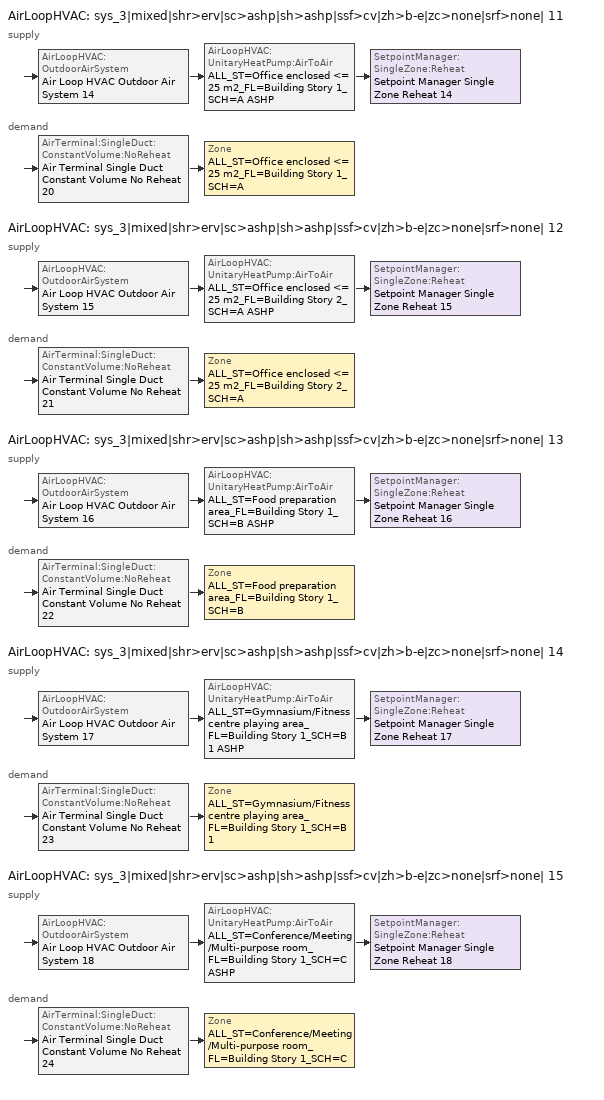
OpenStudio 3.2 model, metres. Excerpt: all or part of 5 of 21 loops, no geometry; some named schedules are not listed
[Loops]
AirLoopHVAC 'sys_3|mixed|shr>erv|sc>ashp|sh>ashp|ssf>cv|zh>b-e|zc>none|srf>none| 11'
 supply: AirLoopHVAC:OutdoorAirSystem 'Air Loop HVAC Outdoor Air System 14' > AirLoopHVAC:UnitaryHeatPump:AirToAir 'ALL_ST=Office enclosed <= 25 m2_FL=Building Story 1_SCH=A ASHP' > SetpointManager:SingleZone:Reheat 'Setpoint Manager Single Zone Reheat 14'
 demand: AirTerminal:SingleDuct:ConstantVolume:NoReheat 'Air Terminal Single Duct Constant Volume No Reheat 20' > Zone 'ALL_ST=Office enclosed <= 25 m2_FL=Building Story 1_SCH=A'
AirLoopHVAC 'sys_3|mixed|shr>erv|sc>ashp|sh>ashp|ssf>cv|zh>b-e|zc>none|srf>none| 12'
 supply: AirLoopHVAC:OutdoorAirSystem 'Air Loop HVAC Outdoor Air System 15' > AirLoopHVAC:UnitaryHeatPump:AirToAir 'ALL_ST=Office enclosed <= 25 m2_FL=Building Story 2_SCH=A ASHP' > SetpointManager:SingleZone:Reheat 'Setpoint Manager Single Zone Reheat 15'
 demand: AirTerminal:SingleDuct:ConstantVolume:NoReheat 'Air Terminal Single Duct Constant Volume No Reheat 21' > Zone 'ALL_ST=Office enclosed <= 25 m2_FL=Building Story 2_SCH=A'
AirLoopHVAC 'sys_3|mixed|shr>erv|sc>ashp|sh>ashp|ssf>cv|zh>b-e|zc>none|srf>none| 13'
 supply: AirLoopHVAC:OutdoorAirSystem 'Air Loop HVAC Outdoor Air System 16' > AirLoopHVAC:UnitaryHeatPump:AirToAir 'ALL_ST=Food preparation area_FL=Building Story 1_SCH=B ASHP' > SetpointManager:SingleZone:Reheat 'Setpoint Manager Single Zone Reheat 16'
 demand: AirTerminal:SingleDuct:ConstantVolume:NoReheat 'Air Terminal Single Duct Constant Volume No Reheat 22' > Zone 'ALL_ST=Food preparation area_FL=Building Story 1_SCH=B'
AirLoopHVAC 'sys_3|mixed|shr>erv|sc>ashp|sh>ashp|ssf>cv|zh>b-e|zc>none|srf>none| 14'
 supply: AirLoopHVAC:OutdoorAirSystem 'Air Loop HVAC Outdoor Air System 17' > AirLoopHVAC:UnitaryHeatPump:AirToAir 'ALL_ST=Gymnasium/Fitness centre playing area_FL=Building Story 1_SCH=B 1 ASHP' > SetpointManager:SingleZone:Reheat 'Setpoint Manager Single Zone Reheat 17'
 demand: AirTerminal:SingleDuct:ConstantVolume:NoReheat 'Air Terminal Single Duct Constant Volume No Reheat 23' > Zone 'ALL_ST=Gymnasium/Fitness centre playing area_FL=Building Story 1_SCH=B 1'
AirLoopHVAC 'sys_3|mixed|shr>erv|sc>ashp|sh>ashp|ssf>cv|zh>b-e|zc>none|srf>none| 15'
 supply: AirLoopHVAC:OutdoorAirSystem 'Air Loop HVAC Outdoor Air System 18' > AirLoopHVAC:UnitaryHeatPump:AirToAir 'ALL_ST=Conference/Meeting/Multi-purpose room_FL=Building Story 1_SCH=C ASHP' > SetpointManager:SingleZone:Reheat 'Setpoint Manager Single Zone Reheat 18'
 demand: AirTerminal:SingleDuct:ConstantVolume:NoReheat 'Air Terminal Single Duct Constant Volume No Reheat 24' > Zone 'ALL_ST=Conference/Meeting/Multi-purpose room_FL=Building Story 1_SCH=C'
[Sizing:Zone] Zone Cooling Design Supply Air Temperature Input Method=TemperatureDifference; Zone Cooling Design Supply Air Temperature {C}=14; Zone Cooling Design Supply Air Temperature Difference {deltaC}=11; Zone Heating Design Supply Air Temperature Input Method=TemperatureDifference; Zone Heating Design Supply Air Temperature {C}=40; Zone Heating Design Supply Air Temperature Difference {deltaC}=21; Zone Cooling Design Supply Air Humidity Ratio {kg-H2O/kg-air}=0.0085; Zone Heating Design Supply Air Humidity Ratio {kg-H2O/kg-air}=0.008; Zone Heating Sizing Factor=1.3; Zone Cooling Sizing Factor=1; Cooling Design Air Flow Method=DesignDay; Heating Design Air Flow Method=DesignDay; Account for Dedicated Outdoor Air System=No; Dedicated Outdoor Air System Control Strategy=NeutralSupplyAir; Dedicated Outdoor Air Low Setpoint Temperature for Design {C}=autosize; Dedicated Outdoor Air High Setpoint Temperature for Design {C}=autosize
ALL_ST=Office enclosed <= 25 m2_FL=Building Story 1_SCH=A; ALL_ST=Office enclosed <= 25 m2_FL=Building Story 2_SCH=A; ALL_ST=Food preparation area_FL=Building Story 1_SCH=B; ALL_ST=Gymnasium/Fitness centre playing area_FL=Building Story 1_SCH=B 1; ALL_ST=Conference/Meeting/Multi-purpose room_FL=Building Story 1_SCH=C
[Zone equipment]
ALL_ST=Office enclosed <= 25 m2_FL=Building Story 1_SCH=A: Zone HVAC Baseboard Convective Electric 20, Air Terminal Single Duct Constant Volume No Reheat 20
ALL_ST=Office enclosed <= 25 m2_FL=Building Story 2_SCH=A: Zone HVAC Baseboard Convective Electric 21, Air Terminal Single Duct Constant Volume No Reheat 21
ALL_ST=Food preparation area_FL=Building Story 1_SCH=B: Zone HVAC Baseboard Convective Electric 22, Air Terminal Single Duct Constant Volume No Reheat 22
ALL_ST=Gymnasium/Fitness centre playing area_FL=Building Story 1_SCH=B 1: Zone HVAC Baseboard Convective Electric 23, Air Terminal Single Duct Constant Volume No Reheat 23
ALL_ST=Conference/Meeting/Multi-purpose room_FL=Building Story 1_SCH=C: Zone HVAC Baseboard Convective Electric 24, Air Terminal Single Duct Constant Volume No Reheat 24
[AirLoopHVAC] Design Supply Air Flow Rate {m3/s}=autosize; Design Return Air Flow Fraction of Supply Air Flow=1
Name | Availability Schedule
sys_3|mixed|shr>erv|sc>ashp|sh>ashp|ssf>cv|zh>b-e|zc>none|srf>none| 11 | sys_3|mixed|shr>none|sc>ashp|sh>ashp|ssf>cv|zh>b-e|zc>none|srf>none| 11 Occ Sch
sys_3|mixed|shr>erv|sc>ashp|sh>ashp|ssf>cv|zh>b-e|zc>none|srf>none| 12 | sys_3|mixed|shr>none|sc>ashp|sh>ashp|ssf>cv|zh>b-e|zc>none|srf>none| 12 Occ Sch
sys_3|mixed|shr>erv|sc>ashp|sh>ashp|ssf>cv|zh>b-e|zc>none|srf>none| 13 | sys_3|mixed|shr>none|sc>ashp|sh>ashp|ssf>cv|zh>b-e|zc>none|srf>none| 13 Occ Sch
sys_3|mixed|shr>erv|sc>ashp|sh>ashp|ssf>cv|zh>b-e|zc>none|srf>none| 14 | sys_3|mixed|shr>none|sc>ashp|sh>ashp|ssf>cv|zh>b-e|zc>none|srf>none| 14 Occ Sch
sys_3|mixed|shr>erv|sc>ashp|sh>ashp|ssf>cv|zh>b-e|zc>none|srf>none| 15 | sys_3|mixed|shr>none|sc>ashp|sh>ashp|ssf>cv|zh>b-e|zc>none|srf>none| 15 Occ Sch
[Sizing:System] Type of Load to Size On=Sensible; Design Outdoor Air Flow Rate {m3/s}=Autosize; Central Heating Maximum System Air Flow Ratio=1; Preheat Design Temperature {C}=7; Preheat Design Humidity Ratio {kg-H2O/kg-Air}=0.008; Precool Design Temperature {C}=13; Precool Design Humidity Ratio {kg-H2O/kg-Air}=0.008; Central Cooling Design Supply Air Temperature {C}=13; Central Heating Design Supply Air Temperature {C}=43; Sizing Option=NonCoincident; 100% Outdoor Air in Cooling=No; 100% Outdoor Air in Heating=No; Central Cooling Design Supply Air Humidity Ratio {kg-H2O/kg-Air}=0.0085; Central Heating Design Supply Air Humidity Ratio {kg-H2O/kg-Air}=0.008; Cooling Design Air Flow Method=DesignDay; Cooling Design Air Flow Rate {m3/s}=0; Heating Design Air Flow Method=DesignDay; Heating Design Air Flow Rate {m3/s}=0; System Outdoor Air Method=ZoneSum; Zone Maximum Outdoor Air Fraction=1; Cooling Supply Air Flow Rate Per Floor Area {m3/s-m2}=0.00996765; Cooling Fraction of Autosized Cooling Supply Air Flow Rate=1; Cooling Supply Air Flow Rate Per Unit Cooling Capacity {m3/s-W}=3.94755e-05; Heating Supply Air Flow Rate Per Floor Area {m3/s-m2}=0.00996765; Heating Fraction of Autosized Heating Supply Air Flow Rate=1; Heating Fraction of Autosized Cooling Supply Air Flow Rate=1; Heating Supply Air Flow Rate Per Unit Heating Capacity {m3/s-W}=3.15882e-05; Cooling Design Capacity Method=CoolingDesignCapacity; Cooling Design Capacity {W}=autosize; Cooling Design Capacity Per Floor Area {W/m2}=234.7; Fraction of Autosized Cooling Design Capacity=1; Heating Design Capacity Method=HeatingDesignCapacity; Heating Design Capacity {W}=autosize; Heating Design Capacity Per Floor Area {W/m2}=157; Fraction of Autosized Heating Design Capacity=1; Central Cooling Capacity Control Method=OnOff
sys_3|mixed|shr>erv|sc>ashp|sh>ashp|ssf>cv|zh>b-e|zc>none|srf>none| 11; sys_3|mixed|shr>erv|sc>ashp|sh>ashp|ssf>cv|zh>b-e|zc>none|srf>none| 12; sys_3|mixed|shr>erv|sc>ashp|sh>ashp|ssf>cv|zh>b-e|zc>none|srf>none| 13; sys_3|mixed|shr>erv|sc>ashp|sh>ashp|ssf>cv|zh>b-e|zc>none|srf>none| 14; sys_3|mixed|shr>erv|sc>ashp|sh>ashp|ssf>cv|zh>b-e|zc>none|srf>none| 15
[Fan:OnOff] Availability Schedule=Always On Discrete; Fan Total Efficiency=0.39975; Maximum Flow Rate {m3/s}=autosize; Motor Efficiency=0.615; Motor In Airstream Fraction=1
Name | Pressure Rise {Pa} | Fan Power Ratio Function of Speed Ratio Curve | Fan Efficiency Ratio Function of Speed Ratio Curve
Fan On Off 14 | 622.722 | Fan On Off Power Curve 13 | Fan On Off Efficiency Curve 13
Fan On Off 15 | 622.722 | Fan On Off Power Curve 14 | Fan On Off Efficiency Curve 14
Fan On Off 16 | 622.722 | Fan On Off Power Curve 15 | Fan On Off Efficiency Curve 15
Fan On Off 17 | 1110.94 | Fan On Off Power Curve 16 | Fan On Off Efficiency Curve 16
Fan On Off 18 | 622.722 | Fan On Off Power Curve 17 | Fan On Off Efficiency Curve 17
[Coil:Cooling:DX:SingleSpeed] Availability Schedule=Always On Discrete; Rated Total Cooling Capacity {W}=autosize; Rated Sensible Heat Ratio=autosize; Rated Air Flow Rate {m3/s}=autosize; Rated Evaporator Fan Power Per Volume Flow Rate {W/(m3/s)}=773.3; Total Cooling Capacity Function of Temperature Curve=DXCOOL-NECB2011-REF-CAPFT; Total Cooling Capacity Function of Flow Fraction Curve=DXCOOL-NECB2011-REF-CAPFFLOW; Energy Input Ratio Function of Temperature Curve=DXCOOL-NECB2011-REF-COOLEIRFT; Energy Input Ratio Function of Flow Fraction Curve=DXCOOL-NECB2011-REF-COOLEIRFFLOW; Part Load Fraction Correlation Curve=DXCOOL-NECB2011-REF-COOLPLFFPLR; Minimum Outdoor Dry-Bulb Temperature for Compressor Operation {C}=-25; Condenser Type=AirCooled; Evaporative Condenser Effectiveness=0; Evaporative Condenser Air Flow Rate {m3/s}=Autosize; Evaporative Condenser Pump Rated Power Consumption {W}=Autosize; Crankcase Heater Capacity {W}=0; Maximum Outdoor Dry-Bulb Temperature for Crankcase Heater Operation {C}=0; Basin Heater Capacity {W/K}=0; Basin Heater Setpoint Temperature {C}=10
Name | Rated COP {W/W}
CoilCoolingDXSingleSpeed_ashp 13 68kBtu/hr 10.8EER; CoilCoolingDXSingleSpeed_ashp 14 133kBtu/hr 10.8EER; CoilCoolingDXSingleSpeed_ashp 17 134kBtu/hr 10.8EER | 3.73224
CoilCoolingDXSingleSpeed_ashp 15 32kBtu/hr 10.0EER | 3.46588
CoilCoolingDXSingleSpeed_ashp 16 340kBtu/hr 9.3EER | 3.23281
[Coil:Heating:DX:SingleSpeed] Availability Schedule=Always On Discrete; Rated Air Flow Rate {m3/s}=Autosize; Rated Supply Fan Power Per Volume Flow Rate {W/(m3/s)}=773.3; Total Heating Capacity Function of Temperature Curve=DXHEAT-NECB2011-REF-CAPFT; Total Heating Capacity Function of Flow Fraction Curve=DXHEAT-NECB2011-REF-CAPFFLOW; Energy Input Ratio Function of Temperature Curve=DXHEAT-NECB2011-REF-EIRFT; Energy Input Ratio Function of Flow Fraction Curve=DXHEAT-NECB2011-REF-EIRFFLOW; Part Load Fraction Correlation Curve=DXHEAT-NECB2011-REF-PLFFPLR; Minimum Outdoor Dry-Bulb Temperature for Compressor Operation {C}=-10; Defrost Strategy=Resistive; Defrost Control=Timed; Defrost Time Period Fraction=0.166667; Resistive Defrost Heater Capacity {W}=2000
Name | Rated Total Heating Capacity {W} | Rated COP {W/W}
CoilHeatingDXSingleSpeed_ashp 13 49 Clg kBtu/hr 3.1COPH | 14347.3 | 3.31466
CoilHeatingDXSingleSpeed_ashp 14 97 Clg kBtu/hr 3.3COPH | 28309.6 | 3.55178
CoilHeatingDXSingleSpeed_ashp 15 23 Clg kBtu/hr 3.1COPH | 6807.53 | 3.30286
CoilHeatingDXSingleSpeed_ashp 16 246 Clg kBtu/hr 3.2COPH | 72222.3 | 3.51511
CoilHeatingDXSingleSpeed_ashp 17 97 Clg kBtu/hr 3.3COPH | 28508.8 | 3.55211
[Controller:OutdoorAir] Minimum Outdoor Air Flow Rate {m3/s}=autosize; Maximum Outdoor Air Flow Rate {m3/s}=Autosize; Economizer Control Action Type=ModulateFlow; Lockout Type=NoLockout; Minimum Limit Type=FixedMinimum; High Humidity Control=No; Heat Recovery Bypass Control Type=BypassWhenOAFlowGreaterThanMinimum
Name | Economizer Control Type | Economizer Maximum Limit Dry-Bulb Temperature {C} | Economizer Maximum Limit Enthalpy {J/kg} | Economizer Minimum Limit Dry-Bulb Temperature {C} | Minimum Outdoor Air Schedule | Controller Mechanical Ventilation
Controller Outdoor Air 14 | NoEconomizer | 28 | 64000 | -100 | sys_3|mixed|shr>none|sc>ashp|sh>ashp|ssf>cv|zh>b-e|zc>none|srf>none| 11 Occ Sch | Controller Mechanical Ventilation 14
Controller Outdoor Air 15 | DifferentialEnthalpy |  |  |  | sys_3|mixed|shr>none|sc>ashp|sh>ashp|ssf>cv|zh>b-e|zc>none|srf>none| 12 Occ Sch | Controller Mechanical Ventilation 15
Controller Outdoor Air 16 | NoEconomizer | 28 | 64000 | -100 | sys_3|mixed|shr>none|sc>ashp|sh>ashp|ssf>cv|zh>b-e|zc>none|srf>none| 13 Occ Sch | Controller Mechanical Ventilation 16
Controller Outdoor Air 17 | DifferentialEnthalpy |  |  |  | sys_3|mixed|shr>none|sc>ashp|sh>ashp|ssf>cv|zh>b-e|zc>none|srf>none| 14 Occ Sch | Controller Mechanical Ventilation 17
Controller Outdoor Air 18 | DifferentialEnthalpy |  |  |  | sys_3|mixed|shr>none|sc>ashp|sh>ashp|ssf>cv|zh>b-e|zc>none|srf>none| 15 Occ Sch | Controller Mechanical Ventilation 18
[Controller:MechanicalVentilation] Availability Schedule=Always On Discrete; System Outdoor Air Method=ZoneSum
Controller Mechanical Ventilation 14; Controller Mechanical Ventilation 15; Controller Mechanical Ventilation 16; Controller Mechanical Ventilation 17; Controller Mechanical Ventilation 18
[AirLoopHVAC:OutdoorAirSystem]
Name | Controller
Air Loop HVAC Outdoor Air System 14 | Controller Outdoor Air 14
Air Loop HVAC Outdoor Air System 15 | Controller Outdoor Air 15
Air Loop HVAC Outdoor Air System 16 | Controller Outdoor Air 16
Air Loop HVAC Outdoor Air System 17 | Controller Outdoor Air 17
Air Loop HVAC Outdoor Air System 18 | Controller Outdoor Air 18
[Coil:Heating:Gas] Availability Schedule=Always On Discrete; Nominal Capacity {W}=AutoSize; Parasitic Electric Load {W}=0; Part Load Fraction Correlation Curve=FURNACE-EFFPLR-NECB2011; Parasitic Gas Load {W}=0
Name | Gas Burner Efficiency
Coil Heating Gas 14; Coil Heating Gas 15; Coil Heating Gas 16 | 0.924
Coil Heating Gas 17; Coil Heating Gas 18 | 0.81
[AirLoopHVAC:UnitaryHeatPump:AirToAir] Availability Schedule=Always On Discrete; Supply Air Flow Rate During Cooling Operation {m3/s}=Autosize; Supply Air Flow Rate During Heating Operation {m3/s}=Autosize; Maximum Supply Air Temperature from Supplemental Heater {C}=Autosize
Name | Controlling Zone or Thermostat Location | Supply Air Fan | Heating Coil | Cooling Coil | Supplemental Heating Coil | Supply Air Fan Operating Mode Schedule
ALL_ST=Office enclosed <= 25 m2_FL=Building Story 1_SCH=A ASHP | ALL_ST=Office enclosed <= 25 m2_FL=Building Story 1_SCH=A | Fan On Off 14 | CoilHeatingDXSingleSpeed_ashp 13 49 Clg kBtu/hr 3.1COPH | CoilCoolingDXSingleSpeed_ashp 13 68kBtu/hr 10.8EER | Coil Heating Gas 14 | sys_3|mixed|shr>none|sc>ashp|sh>ashp|ssf>cv|zh>b-e|zc>none|srf>none| 11 Occ Sch
ALL_ST=Office enclosed <= 25 m2_FL=Building Story 2_SCH=A ASHP | ALL_ST=Office enclosed <= 25 m2_FL=Building Story 2_SCH=A | Fan On Off 15 | CoilHeatingDXSingleSpeed_ashp 14 97 Clg kBtu/hr 3.3COPH | CoilCoolingDXSingleSpeed_ashp 14 133kBtu/hr 10.8EER | Coil Heating Gas 15 | sys_3|mixed|shr>none|sc>ashp|sh>ashp|ssf>cv|zh>b-e|zc>none|srf>none| 12 Occ Sch
ALL_ST=Food preparation area_FL=Building Story 1_SCH=B ASHP | ALL_ST=Food preparation area_FL=Building Story 1_SCH=B | Fan On Off 16 | CoilHeatingDXSingleSpeed_ashp 15 23 Clg kBtu/hr 3.1COPH | CoilCoolingDXSingleSpeed_ashp 15 32kBtu/hr 10.0EER | Coil Heating Gas 16 | sys_3|mixed|shr>none|sc>ashp|sh>ashp|ssf>cv|zh>b-e|zc>none|srf>none| 13 Occ Sch
ALL_ST=Gymnasium/Fitness centre playing area_FL=Building Story 1_SCH=B 1 ASHP | ALL_ST=Gymnasium/Fitness centre playing area_FL=Building Story 1_SCH=B 1 | Fan On Off 17 | CoilHeatingDXSingleSpeed_ashp 16 246 Clg kBtu/hr 3.2COPH | CoilCoolingDXSingleSpeed_ashp 16 340kBtu/hr 9.3EER | Coil Heating Gas 17 | sys_3|mixed|shr>none|sc>ashp|sh>ashp|ssf>cv|zh>b-e|zc>none|srf>none| 14 Occ Sch
ALL_ST=Conference/Meeting/Multi-purpose room_FL=Building Story 1_SCH=C ASHP | ALL_ST=Conference/Meeting/Multi-purpose room_FL=Building Story 1_SCH=C | Fan On Off 18 | CoilHeatingDXSingleSpeed_ashp 17 97 Clg kBtu/hr 3.3COPH | CoilCoolingDXSingleSpeed_ashp 17 134kBtu/hr 10.8EER | Coil Heating Gas 18 | sys_3|mixed|shr>none|sc>ashp|sh>ashp|ssf>cv|zh>b-e|zc>none|srf>none| 15 Occ Sch
[SetpointManager:SingleZone:Reheat] Minimum Supply Air Temperature {C}=13; Maximum Supply Air Temperature {C}=43
Name | Control Zone
Setpoint Manager Single Zone Reheat 14 | ALL_ST=Office enclosed <= 25 m2_FL=Building Story 1_SCH=A
Setpoint Manager Single Zone Reheat 15 | ALL_ST=Office enclosed <= 25 m2_FL=Building Story 2_SCH=A
Setpoint Manager Single Zone Reheat 16 | ALL_ST=Food preparation area_FL=Building Story 1_SCH=B
Setpoint Manager Single Zone Reheat 17 | ALL_ST=Gymnasium/Fitness centre playing area_FL=Building Story 1_SCH=B 1
Setpoint Manager Single Zone Reheat 18 | ALL_ST=Conference/Meeting/Multi-purpose room_FL=Building Story 1_SCH=C
[ZoneHVAC:Baseboard:Convective:Electric] Availability Schedule=Always On Discrete; Nominal Capacity {W}=autosize; Efficiency=1
Zone HVAC Baseboard Convective Electric 20; Zone HVAC Baseboard Convective Electric 21; Zone HVAC Baseboard Convective Electric 22; Zone HVAC Baseboard Convective Electric 23; Zone HVAC Baseboard Convective Electric 24
[AirTerminal:SingleDuct:ConstantVolume:NoReheat] Availability Schedule=Always On Discrete; Maximum Air Flow Rate {m3/s}=AutoSize
Air Terminal Single Duct Constant Volume No Reheat 20; Air Terminal Single Duct Constant Volume No Reheat 21; Air Terminal Single Duct Constant Volume No Reheat 22; Air Terminal Single Duct Constant Volume No Reheat 23; Air Terminal Single Duct Constant Volume No Reheat 24
[Schedule:Ruleset]
Name | Default Day Schedule | Summer Design Day Schedule | Winter Design Day Schedule
sys_3|mixed|shr>none|sc>ashp|sh>ashp|ssf>cv|zh>b-e|zc>none|srf>none| 11 Occ Sch | sys_3|mixed|shr>none|sc>ashp|sh>ashp|ssf>cv|zh>b-e|zc>none|srf>none| 11 Occ Sch Default | sys_3|mixed|shr>none|sc>ashp|sh>ashp|ssf>cv|zh>b-e|zc>none|srf>none| 11 Occ Sch Summer Design Day | sys_3|mixed|shr>none|sc>ashp|sh>ashp|ssf>cv|zh>b-e|zc>none|srf>none| 11 Occ Sch Winter Design Day
sys_3|mixed|shr>none|sc>ashp|sh>ashp|ssf>cv|zh>b-e|zc>none|srf>none| 12 Occ Sch | sys_3|mixed|shr>none|sc>ashp|sh>ashp|ssf>cv|zh>b-e|zc>none|srf>none| 12 Occ Sch Default | sys_3|mixed|shr>none|sc>ashp|sh>ashp|ssf>cv|zh>b-e|zc>none|srf>none| 12 Occ Sch Summer Design Day | sys_3|mixed|shr>none|sc>ashp|sh>ashp|ssf>cv|zh>b-e|zc>none|srf>none| 12 Occ Sch Winter Design Day
sys_3|mixed|shr>none|sc>ashp|sh>ashp|ssf>cv|zh>b-e|zc>none|srf>none| 13 Occ Sch | sys_3|mixed|shr>none|sc>ashp|sh>ashp|ssf>cv|zh>b-e|zc>none|srf>none| 13 Occ Sch Default | sys_3|mixed|shr>none|sc>ashp|sh>ashp|ssf>cv|zh>b-e|zc>none|srf>none| 13 Occ Sch Summer Design Day | sys_3|mixed|shr>none|sc>ashp|sh>ashp|ssf>cv|zh>b-e|zc>none|srf>none| 13 Occ Sch Winter Design Day
sys_3|mixed|shr>none|sc>ashp|sh>ashp|ssf>cv|zh>b-e|zc>none|srf>none| 14 Occ Sch | sys_3|mixed|shr>none|sc>ashp|sh>ashp|ssf>cv|zh>b-e|zc>none|srf>none| 14 Occ Sch Default | sys_3|mixed|shr>none|sc>ashp|sh>ashp|ssf>cv|zh>b-e|zc>none|srf>none| 14 Occ Sch Summer Design Day | sys_3|mixed|shr>none|sc>ashp|sh>ashp|ssf>cv|zh>b-e|zc>none|srf>none| 14 Occ Sch Winter Design Day
sys_3|mixed|shr>none|sc>ashp|sh>ashp|ssf>cv|zh>b-e|zc>none|srf>none| 15 Occ Sch | sys_3|mixed|shr>none|sc>ashp|sh>ashp|ssf>cv|zh>b-e|zc>none|srf>none| 15 Occ Sch Default | sys_3|mixed|shr>none|sc>ashp|sh>ashp|ssf>cv|zh>b-e|zc>none|srf>none| 15 Occ Sch Summer Design Day | sys_3|mixed|shr>none|sc>ashp|sh>ashp|ssf>cv|zh>b-e|zc>none|srf>none| 15 Occ Sch Winter Design Day
[Schedule:Day]
sys_3|mixed|shr>none|sc>ashp|sh>ashp|ssf>cv|zh>b-e|zc>none|srf>none| 11 Occ Sch Default: 8, 0, 0, 19, 0, 1, 24, 0, 0
sys_3|mixed|shr>none|sc>ashp|sh>ashp|ssf>cv|zh>b-e|zc>none|srf>none| 11 Occ Sch Winter Design Day; sys_3|mixed|shr>none|sc>ashp|sh>ashp|ssf>cv|zh>b-e|zc>none|srf>none| 11 Occ Sch Summer Design Day: 24, 0, 1
[Schedule:Rule]
sys_3|mixed|shr>none|sc>ashp|sh>ashp|ssf>cv|zh>b-e|zc>none|srf>none| 11 Occ Sch Sunday Rule: Schedule Ruleset=sys_3|mixed|shr>none|sc>ashp|sh>ashp|ssf>cv|zh>b-e|zc>none|srf>none| 11 Occ Sch; Rule Order=0; Day Schedule=sys_3|mixed|shr>none|sc>ashp|sh>ashp|ssf>cv|zh>b-e|zc>none|srf>none| 11 Occ Sch Sunday; Apply Sunday=Yes; Apply Saturday=Yes; Date Specification Type=DateRange; Start Month=1; Start Day=1; End Month=12; End Day=31
[Schedule:Constant]
Always On Discrete: Value=1
[Curve:Exponent] Coefficient1 Constant=1; Coefficient2 Constant=0; Coefficient3 Constant=0; Minimum Value of x=0; Maximum Value of x=1
Fan On Off Power Curve 13; Fan On Off Power Curve 14; Fan On Off Power Curve 15; Fan On Off Power Curve 16; Fan On Off Power Curve 17
[Curve:Cubic]
Name | Coefficient1 Constant | Coefficient2 x | Coefficient3 x**2 | Coefficient4 x**3 | Minimum Value of x | Maximum Value of x
Fan On Off Efficiency Curve 13; Fan On Off Efficiency Curve 14; Fan On Off Efficiency Curve 15; Fan On Off Efficiency Curve 16; Fan On Off Efficiency Curve 17 | 1 | 0 | 0 | 0 | 0 | 1
DXHEAT-NECB2011-REF-CAPFT | 0.729009 | 0.0319275 | 0.000136404 | -8.748e-06 | -20 | 20
DXHEAT-NECB2011-REF-CAPFFLOW | 0.84 | 0.16 | 0 | 0 | 0.5 | 1.5
DXHEAT-NECB2011-REF-EIRFT | 1.2183 | -0.03612 | 0.00142 | -2.68e-05 | -20 | 20
DXHEAT-NECB2011-REF-PLFFPLR | 0.3696 | 2.3362 | -2.9577 | 1.2596 | 0.7 | 1
DXCOOL-NECB2011-REF-COOLPLFFPLR | 0.0277 | 4.9151 | -8.184 | 4.2702 | 0.7 | 1
FURNACE-EFFPLR-NECB2011 | 0.722 | 0.8211 | -1.0396 | 0.5 | 0 | 1
[Curve:Biquadratic] Minimum Value of x=13; Maximum Value of x=24; Minimum Value of y=24; Maximum Value of y=46
Name | Coefficient1 Constant | Coefficient2 x | Coefficient3 x**2 | Coefficient4 y | Coefficient5 y**2 | Coefficient6 x*y
DXCOOL-NECB2011-REF-CAPFT | 0.867905 | 0.0142459 | 0.00055436 | -0.0075575 | 3.3e-05 | -0.0001918
DXCOOL-NECB2011-REF-COOLEIRFT | 0.114171 | 0.0281822 | -0.0004199 | 0.0214108 | 0.000161028 | -0.000679104
[Curve:Quadratic]
Name | Coefficient1 Constant | Coefficient2 x | Coefficient3 x**2 | Minimum Value of x | Maximum Value of x
DXHEAT-NECB2011-REF-EIRFFLOW | 1.3824 | -0.4336 | 0.0512 | 0 | 1
DXCOOL-NECB2011-REF-CAPFFLOW | 0.8 | 0.2 | 0 | 0.5 | 1.5
DXCOOL-NECB2011-REF-COOLEIRFFLOW | 1.1552 | -0.1808 | 0.0256 | 0.5 | 1.5
